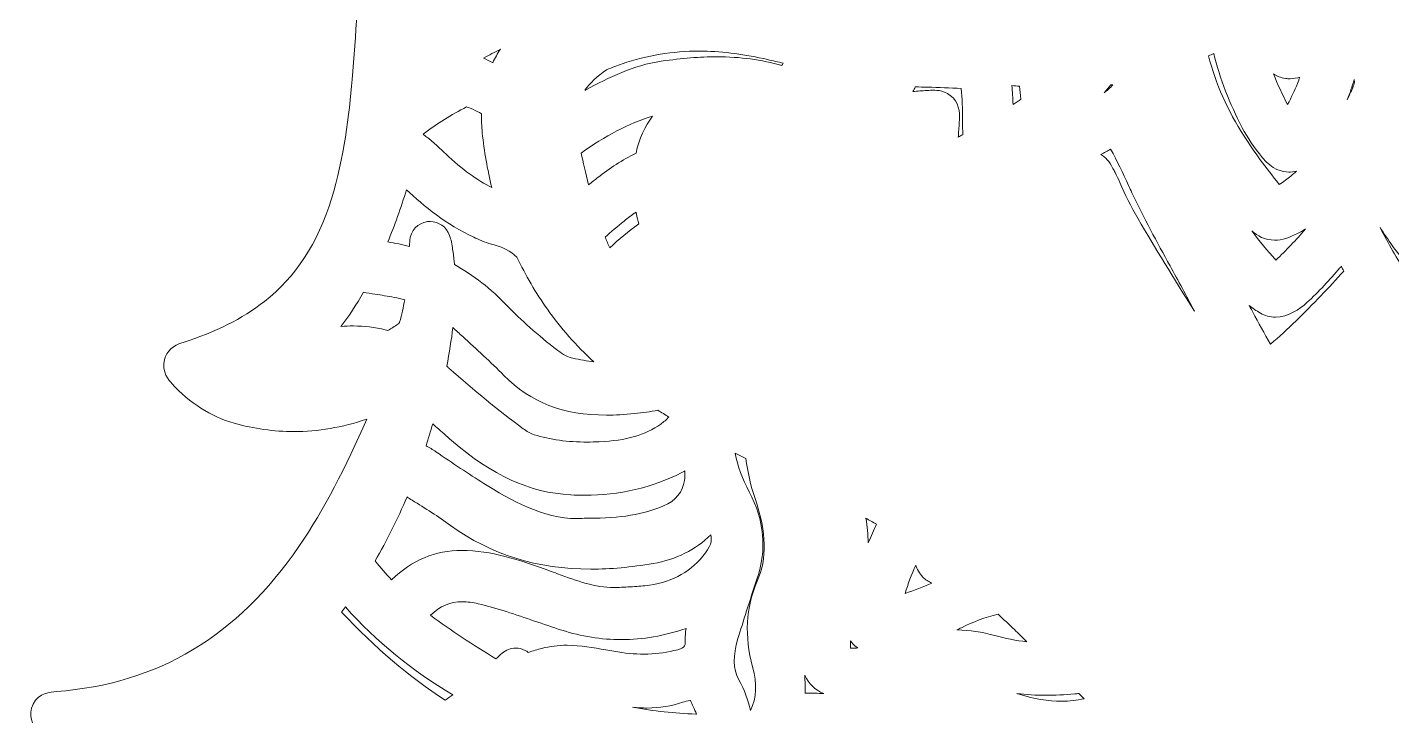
# Model space of a CAD drawing. Extents: x 180 to 9920, y -1894 to -106.
# Drawn here: x 4207 to 5012, y -1130 to -724 of the extents above; entities that cross this region are included whole.
import ezdxf

# ---------------------------------------------------------------- set-up
doc = ezdxf.new("R2010")
doc.units = 0
doc.header["$MEASUREMENT"] = 0
doc.layers.add('Layer 1', color=7, linetype='Continuous')

msp = doc.modelspace()

# ---------------------------------------------------------------- linework, layer by layer
at = {"layer": 'Layer 1', "lineweight": 0}
for points, knots in [([(5869.77, -1123.46), (5866.35, -1116.81), (5859.62, -1116.31), (5856, -1116.04), (5796.11, -1111.58), (5749.32, -1083.61), (5712.96, -1030.51), (5697.6, -1008.09), (5685.64, -984.07), (5672.91, -955.42), (5687.32, -960.33), (5701.74, -962.81), (5715.93, -962.81), (5727.66, -962.81), (5739.51, -961.13), (5751.17, -957.82), (5765.04, -953.87), (5777.39, -946.03), (5787.86, -934.53), (5789.43, -932.8), (5794.21, -927.55), (5792.22, -920.27), (5790.9, -915.4), (5787.21, -912), (5781.27, -910.16), (5762.14, -904.22), (5746.45, -896.33), (5733.3, -886.04), (5714.83, -871.57), (5701.91, -851.79), (5693.8, -825.58), (5686.26, -801.17), (5683.36, -776.25), (5681.53, -755.1), (5679.26, -728.91), (5677.95, -702.11), (5676.69, -676.14), (5675.82, -658.3), (5674.92, -639.85), (5673.71, -621.67), (5668.73, -546.72), (5660.05, -484.73), (5646.4, -426.56), (5630.66, -359.51), (5594.55, -301.64), (5539.05, -254.56), (5497.68, -219.46), (5447.69, -191.33), (5386.23, -168.56), (5327.74, -146.9), (5263.94, -131.71), (5191.18, -122.12), (5139.98, -115.37), (5089.16, -111.94), (5040.09, -111.94), (5040.09, -111.94), (5039.85, -111.94), (5039.85, -111.94), (4990.83, -111.94), (4940.02, -115.37), (4888.82, -122.12), (4816.06, -131.71), (4752.26, -146.9), (4693.77, -168.56), (4632.31, -191.33), (4582.32, -219.46), (4540.95, -254.56), (4485.45, -301.64), (4449.34, -359.51), (4433.6, -426.56), (4419.95, -484.73), (4411.27, -546.72), (4406.29, -621.67), (4405.08, -639.85), (4404.18, -658.3), (4403.31, -676.2), (4402.05, -702.11), (4400.74, -728.91), (4398.47, -755.1), (4396.64, -776.25), (4393.74, -801.17), (4386.2, -825.58), (4378.09, -851.79), (4365.17, -871.57), (4346.7, -886.04), (4333.55, -896.33), (4317.86, -904.22), (4298.73, -910.16), (4292.79, -912), (4289.1, -915.4), (4287.78, -920.27), (4285.79, -927.56), (4290.57, -932.8), (4292.14, -934.53), (4302.61, -946.03), (4314.96, -953.87), (4328.83, -957.82), (4340.49, -961.13), (4352.34, -962.81), (4364.07, -962.81), (4378.26, -962.81), (4392.68, -960.33), (4407.09, -955.42), (4394.36, -984.07), (4382.4, -1008.09), (4367.04, -1030.51), (4330.68, -1083.61), (4283.89, -1111.58), (4224, -1116.04), (4220.38, -1116.31), (4213.65, -1116.81), (4210.23, -1123.46), (4206.81, -1130.13), (4210.36, -1135.93), (4212.26, -1139.05), (4240.78, -1185.76), (4284.88, -1209.45), (4343.35, -1209.45), (4343.35, -1209.45), (4344.11, -1209.45), (4344.11, -1209.45), (4369.67, -1209.36), (4394.18, -1203.81), (4418.5, -1192.55), (4417.61, -1194), (4416.71, -1195.44), (4415.82, -1196.87), (4400.92, -1220.64), (4382.43, -1248.12), (4358.32, -1271.67), (4332.26, -1297.13), (4304.68, -1313.18), (4274.01, -1320.74), (4270.68, -1321.57), (4267.29, -1322.26), (4263.37, -1323.07), (4261.39, -1323.47), (4259.33, -1323.89), (4257.13, -1324.36), (4252.05, -1325.44), (4248.26, -1329.65), (4247.7, -1334.82), (4247.15, -1339.99), (4249.96, -1344.9), (4254.7, -1347.04), (4283.77, -1360.14), (4313.38, -1367.75), (4345.24, -1370.3), (4355.33, -1371.11), (4365.39, -1371.52), (4375.13, -1371.52), (4422.27, -1371.52), (4464.63, -1362.41), (4504.08, -1343.73), (4493.12, -1366.87), (4478.27, -1389.12), (4458.98, -1411.39), (4433.15, -1441.2), (4405.72, -1462.4), (4375.13, -1476.18), (4366.24, -1480.18), (4356.55, -1483.49), (4344.63, -1486.59), (4339.67, -1487.87), (4336.08, -1492.17), (4335.68, -1497.27), (4335.28, -1502.38), (4338.18, -1507.18), (4342.87, -1509.21), (4370.13, -1521.02), (4398.32, -1527.54), (4429.05, -1529.12), (4435.78, -1529.47), (4442.53, -1529.64), (4449.11, -1529.64), (4492.42, -1529.64), (4533.5, -1521.97), (4571.51, -1506.82), (4565.87, -1516.83), (4561.06, -1527.13), (4556.31, -1537.61), (4544.63, -1563.31), (4528.16, -1580.8), (4505.94, -1591.07), (4494.05, -1596.57), (4481.62, -1601.01), (4467.96, -1604.64), (4465.49, -1605.29), (4463.01, -1605.94), (4460.26, -1606.66), (4460.26, -1606.66), (4455.91, -1607.81), (4455.91, -1607.81), (4451.07, -1609.08), (4447.5, -1613.28), (4447.02, -1618.26), (4446.54, -1623.24), (4449.24, -1628.05), (4453.75, -1630.22), (4454.33, -1630.5), (4454.79, -1630.73), (4455.19, -1630.93), (4456.03, -1631.35), (4456.82, -1631.74), (4457.77, -1632.12), (4470.83, -1637.31), (4482.8, -1641.37), (4494.35, -1644.54), (4524.5, -1652.81), (4554.17, -1657), (4582.56, -1657), (4621.57, -1657), (4659.57, -1649.09), (4695.5, -1633.49), (4737.04, -1615.46), (4770.14, -1589.37), (4794.13, -1555.81), (4793.48, -1570.17), (4789.6, -1585.05), (4782.09, -1602.13), (4762.39, -1646.97), (4730.77, -1685.73), (4688.15, -1717.29), (4688.15, -1717.29), (4687.91, -1717.45), (4687.91, -1717.45), (4686.41, -1718.43), (4682.89, -1720.73), (4680.69, -1725.59), (4678.99, -1729.33), (4679.3, -1733.62), (4681.53, -1737.07), (4683.75, -1740.5), (4687.52, -1742.55), (4691.65, -1742.55), (4746.38, -1742.4), (4794.12, -1735.03), (4837.6, -1720.04), (4876.72, -1706.55), (4911.23, -1687.39), (4942.7, -1661.65), (4942.15, -1687.88), (4944.63, -1714.05), (4950.11, -1739.67), (4961.55, -1793.18), (4985.49, -1838.64), (5021.28, -1874.79), (5023.92, -1877.46), (5026.57, -1879.89), (5029.38, -1882.47), (5029.38, -1882.47), (5030.46, -1883.46), (5030.46, -1883.46), (5031.68, -1885), (5033.26, -1886.22), (5035.07, -1887.02), (5036.18, -1887.51), (5037.36, -1887.82), (5038.57, -1887.96), (5039.09, -1888.02), (5039.61, -1888.06), (5040.13, -1888.06), (5041.79, -1888.06), (5043.41, -1887.72), (5044.94, -1887.05), (5046.8, -1886.24), (5048.41, -1884.98), (5049.64, -1883.38), (5049.64, -1883.38), (5050.62, -1882.47), (5050.62, -1882.47), (5053.43, -1879.89), (5056.08, -1877.46), (5058.72, -1874.79), (5094.51, -1838.65), (5118.45, -1793.18), (5129.89, -1739.67), (5135.37, -1714.05), (5137.85, -1687.87), (5137.3, -1661.65), (5168.77, -1687.39), (5203.28, -1706.55), (5242.4, -1720.04), (5285.88, -1735.03), (5333.62, -1742.4), (5388.39, -1742.55), (5392.48, -1742.55), (5396.25, -1740.5), (5398.47, -1737.07), (5400.7, -1733.62), (5401.01, -1729.33), (5399.32, -1725.6), (5397.11, -1720.73), (5393.59, -1718.43), (5392.09, -1717.45), (5392.09, -1717.45), (5391.9, -1717.33), (5391.9, -1717.33), (5349.23, -1685.72), (5317.61, -1646.97), (5297.91, -1602.13), (5290.4, -1585.05), (5286.52, -1570.17), (5285.87, -1555.81), (5309.86, -1589.37), (5342.96, -1615.46), (5384.5, -1633.49), (5420.43, -1649.09), (5458.43, -1657), (5497.44, -1657), (5525.83, -1657), (5555.5, -1652.81), (5585.65, -1644.54), (5597.2, -1641.37), (5609.17, -1637.31), (5622.22, -1632.12), (5623.18, -1631.74), (5623.97, -1631.35), (5624.82, -1630.92), (5625.21, -1630.73), (5625.67, -1630.5), (5626.26, -1630.22), (5630.76, -1628.05), (5633.46, -1623.24), (5632.98, -1618.26), (5632.5, -1613.28), (5628.93, -1609.08), (5624.09, -1607.81), (5624.09, -1607.81), (5619.73, -1606.66), (5619.73, -1606.66), (5616.99, -1605.94), (5614.51, -1605.29), (5612.04, -1604.64), (5598.38, -1601.01), (5585.95, -1596.57), (5574.06, -1591.07), (5551.84, -1580.8), (5535.37, -1563.32), (5523.69, -1537.61), (5518.94, -1527.13), (5514.13, -1516.83), (5508.49, -1506.82), (5546.5, -1521.97), (5587.58, -1529.64), (5630.89, -1529.64), (5637.47, -1529.64), (5644.22, -1529.47), (5650.95, -1529.12), (5681.68, -1527.54), (5709.87, -1521.02), (5737.13, -1509.21), (5741.82, -1507.18), (5744.72, -1502.38), (5744.32, -1497.27), (5743.92, -1492.17), (5740.33, -1487.87), (5735.37, -1486.59), (5723.45, -1483.49), (5713.76, -1480.18), (5704.87, -1476.18), (5674.28, -1462.4), (5646.85, -1441.2), (5621.02, -1411.39), (5601.73, -1389.12), (5586.88, -1366.87), (5575.92, -1343.74), (5615.37, -1362.41), (5657.73, -1371.52), (5704.87, -1371.52), (5714.61, -1371.52), (5724.67, -1371.11), (5734.76, -1370.3), (5766.62, -1367.75), (5796.23, -1360.14), (5825.3, -1347.04), (5830.04, -1344.9), (5832.85, -1339.99), (5832.3, -1334.82), (5831.74, -1329.65), (5827.95, -1325.44), (5822.87, -1324.36), (5820.67, -1323.89), (5818.61, -1323.47), (5816.63, -1323.06), (5812.71, -1322.26), (5809.32, -1321.57), (5805.99, -1320.74), (5775.32, -1313.18), (5747.74, -1297.13), (5721.68, -1271.67), (5697.57, -1248.12), (5679.08, -1220.64), (5664.18, -1196.87), (5663.29, -1195.44), (5662.39, -1194), (5661.5, -1192.55), (5685.82, -1203.81), (5710.33, -1209.36), (5735.9, -1209.45), (5735.9, -1209.45), (5736.67, -1209.45), (5736.67, -1209.45), (5795.12, -1209.45), (5839.22, -1185.76), (5867.74, -1139.05), (5869.64, -1135.93), (5873.19, -1130.13), (5869.77, -1123.46)], [0, 0, 0, 0, 1, 1, 1, 2, 2, 2, 3, 3, 3, 4, 4, 4, 5, 5, 5, 6, 6, 6, 7, 7, 7, 8, 8, 8, 9, 9, 9, 10, 10, 10, 11, 11, 11, 12, 12, 12, 13, 13, 13, 14, 14, 14, 15, 15, 15, 16, 16, 16, 17, 17, 17, 18, 18, 18, 19, 19, 19, 20, 20, 20, 21, 21, 21, 22, 22, 22, 23, 23, 23, 24, 24, 24, 25, 25, 25, 26, 26, 26, 27, 27, 27, 28, 28, 28, 29, 29, 29, 30, 30, 30, 31, 31, 31, 32, 32, 32, 33, 33, 33, 34, 34, 34, 35, 35, 35, 36, 36, 36, 37, 37, 37, 38, 38, 38, 39, 39, 39, 40, 40, 40, 41, 41, 41, 42, 42, 42, 43, 43, 43, 44, 44, 44, 45, 45, 45, 46, 46, 46, 47, 47, 47, 48, 48, 48, 49, 49, 49, 50, 50, 50, 51, 51, 51, 52, 52, 52, 53, 53, 53, 54, 54, 54, 55, 55, 55, 56, 56, 56, 57, 57, 57, 58, 58, 58, 59, 59, 59, 60, 60, 60, 61, 61, 61, 62, 62, 62, 63, 63, 63, 64, 64, 64, 65, 65, 65, 66, 66, 66, 67, 67, 67, 68, 68, 68, 69, 69, 69, 70, 70, 70, 71, 71, 71, 72, 72, 72, 73, 73, 73, 74, 74, 74, 75, 75, 75, 76, 76, 76, 77, 77, 77, 78, 78, 78, 79, 79, 79, 80, 80, 80, 81, 81, 81, 82, 82, 82, 83, 83, 83, 84, 84, 84, 85, 85, 85, 86, 86, 86, 87, 87, 87, 88, 88, 88, 89, 89, 89, 90, 90, 90, 91, 91, 91, 92, 92, 92, 93, 93, 93, 94, 94, 94, 95, 95, 95, 96, 96, 96, 97, 97, 97, 98, 98, 98, 99, 99, 99, 100, 100, 100, 101, 101, 101, 102, 102, 102, 103, 103, 103, 104, 104, 104, 105, 105, 105, 106, 106, 106, 107, 107, 107, 108, 108, 108, 109, 109, 109, 110, 110, 110, 111, 111, 111, 112, 112, 112, 113, 113, 113, 114, 114, 114, 115, 115, 115, 116, 116, 116, 117, 117, 117, 118, 118, 118, 119, 119, 119, 120, 120, 120, 121, 121, 121, 122, 122, 122, 123, 123, 123, 124, 124, 124, 125, 125, 125, 126, 126, 126, 127, 127, 127, 128, 128, 128, 129, 129, 129, 130, 130, 130, 131, 131, 131, 132, 132, 132, 133, 133, 133, 134, 134, 134, 135, 135, 135, 136, 136, 136, 136]), ([(4485.88, -737.38), (4484.21, -739.9), (4482.72, -742.53), (4481.42, -745.27), (4479.63, -744.4), (4477.82, -743.49), (4476.02, -742.56), (4479.29, -740.79), (4482.59, -739.05), (4485.88, -737.38)], [0, 0, 0, 0, 1, 1, 1, 2, 2, 2, 3, 3, 3, 3]), ([(4580.8, -744.4), (4564.14, -746.77), (4550.02, -754.13), (4536.36, -761.24), (4536.14, -761.35), (4535.93, -761.46), (4535.72, -761.57), (4538.67, -757.29), (4542.88, -753.28), (4548.46, -749.42), (4551.87, -748.06), (4554.94, -746.92), (4557.82, -745.94), (4572.33, -740.98), (4587.62, -738.46), (4603.28, -738.46), (4615.34, -738.46), (4628.05, -739.95), (4641.06, -742.88), (4641.06, -742.88), (4643.54, -743.44), (4643.54, -743.44), (4646.71, -744.15), (4649.79, -744.84), (4652.8, -745.58), (4652.51, -746.04), (4652.22, -746.49), (4651.92, -746.94), (4640.04, -743.49), (4627.43, -741.8), (4613.51, -741.8), (4603.6, -741.8), (4593.21, -742.62), (4580.8, -744.4)], [0, 0, 0, 0, 1, 1, 1, 2, 2, 2, 3, 3, 3, 4, 4, 4, 5, 5, 5, 6, 6, 6, 7, 7, 7, 8, 8, 8, 9, 9, 9, 10, 10, 10, 11, 11, 11, 11]), ([(4906.7, -739.86), (4910.4, -754.73), (4916.05, -769.42), (4923.53, -783.6), (4926.62, -789.46), (4930.63, -795.42), (4935.45, -801.31), (4941.16, -808.3), (4947.07, -809.77), (4951.02, -809.77), (4952.36, -809.77), (4953.88, -809.61), (4955.5, -809.15), (4954.41, -810.2), (4953.31, -811.21), (4952.2, -812.17), (4950.28, -813.85), (4947.89, -815.42), (4945.35, -817.06), (4937.29, -806.99), (4930.51, -797.66), (4924.69, -788.67), (4914.88, -773.51), (4907.8, -757.57), (4903.6, -741.23), (4904.62, -740.78), (4905.66, -740.32), (4906.7, -739.86)], [0, 0, 0, 0, 1, 1, 1, 2, 2, 2, 3, 3, 3, 4, 4, 4, 5, 5, 5, 6, 6, 6, 7, 7, 7, 8, 8, 8, 9, 9, 9, 9]), ([(4956.08, -757.52), (4954.43, -761.63), (4952.51, -765.73), (4950.3, -769.91), (4947.12, -764.01), (4944.33, -758), (4941.92, -751.89), (4943.87, -753.18), (4946.26, -754.14), (4949.19, -754.57), (4950.04, -754.69), (4950.89, -754.76), (4951.72, -754.76), (4953.9, -754.76), (4955.84, -754.37), (4957.54, -753.73), (4957.07, -755), (4956.59, -756.27), (4956.08, -757.52)], [0, 0, 0, 0, 1, 1, 1, 2, 2, 2, 3, 3, 3, 4, 4, 4, 5, 5, 5, 6, 6, 6, 6]), ([(4985.39, -767.13), (4986.97, -763.29), (4988.35, -759.32), (4989.49, -755.19), (4989.58, -755.55), (4989.66, -755.91), (4989.74, -756.27), (4989.97, -757.32), (4988.37, -760.84), (4987.61, -762.53), (4986.91, -764.08), (4986.17, -765.61), (4985.39, -767.13)], [0, 0, 0, 0, 1, 1, 1, 2, 2, 2, 3, 3, 3, 4, 4, 4, 4]), ([(4752.89, -766.01), (4748.68, -761.52), (4743.19, -761.52), (4741.38, -761.52), (4740.2, -761.52), (4738.98, -761.59), (4737.62, -761.68), (4734.81, -761.85), (4731.99, -762.05), (4729.18, -762.27), (4729.68, -761.37), (4730.17, -760.46), (4730.66, -759.55), (4733.07, -759.62), (4735.47, -759.68), (4737.83, -759.74), (4744.41, -759.91), (4751.18, -760.08), (4757.77, -760.52), (4758.38, -766.41), (4758.44, -772.47), (4758.51, -778.84), (4758.54, -781.74), (4758.57, -784.72), (4758.66, -787.74), (4757.78, -788.22), (4756.89, -788.71), (4756, -789.2), (4756.2, -786.33), (4756.39, -783.48), (4756.58, -780.63), (4756.86, -776.18), (4757.22, -770.63), (4752.89, -766.01)], [0, 0, 0, 0, 1, 1, 1, 2, 2, 2, 3, 3, 3, 4, 4, 4, 5, 5, 5, 6, 6, 6, 7, 7, 7, 8, 8, 8, 9, 9, 9, 10, 10, 10, 11, 11, 11, 11]), ([(4787.66, -758.72), (4789.19, -758.86), (4790.65, -759), (4792.05, -759.12), (4792.35, -761.65), (4792.64, -764.19), (4792.94, -766.75), (4791.5, -767.8), (4789.98, -768.87), (4788.37, -769.97), (4788.14, -766.16), (4787.9, -762.4), (4787.66, -758.72)], [0, 0, 0, 0, 1, 1, 1, 2, 2, 2, 3, 3, 3, 4, 4, 4, 4]), ([(4847.21, -758.24), (4845.47, -760.23), (4843.76, -761.78), (4842, -762.98), (4843.38, -761.47), (4844.75, -759.95), (4846.09, -758.4), (4846.46, -758.35), (4846.83, -758.29), (4847.21, -758.24)], [0, 0, 0, 0, 1, 1, 1, 2, 2, 2, 3, 3, 3, 3]), ([(4465.93, -771.4), (4466.25, -771.42), (4467.29, -771.58), (4469.72, -772.75), (4471.41, -773.57), (4473.08, -774.47), (4474.73, -775.46), (4474.67, -779.09), (4474.83, -782.81), (4475.21, -786.56), (4476.33, -797.53), (4478.21, -808.35), (4480.82, -818.86), (4472.18, -814.6), (4463.46, -808.22), (4453.65, -799.09), (4453.65, -799.09), (4452.82, -798.31), (4452.82, -798.31), (4448.89, -794.65), (4444.87, -790.9), (4440.27, -787.4), (4448.6, -781.11), (4457.03, -775.85), (4465.93, -771.4)], [0, 0, 0, 0, 1, 1, 1, 2, 2, 2, 3, 3, 3, 4, 4, 4, 5, 5, 5, 6, 6, 6, 7, 7, 7, 8, 8, 8, 8]), ([(4565.91, -798.65), (4557.89, -802.68), (4550.33, -807.48), (4543.37, -812.94), (4541.75, -814.21), (4539.88, -815.69), (4537.87, -817.29), (4536.11, -810.37), (4534.66, -803.84), (4533.54, -798.53), (4547.61, -788.44), (4561.47, -781.26), (4575.64, -776.73), (4571.07, -782.85), (4567.77, -790.22), (4565.91, -798.65)], [0, 0, 0, 0, 1, 1, 1, 2, 2, 2, 3, 3, 3, 4, 4, 4, 5, 5, 5, 5]), ([(4845.89, -796.36), (4849.71, -803.11), (4853.03, -810.26), (4856.5, -817.76), (4857.14, -819.16), (4857.79, -820.57), (4858.45, -821.97), (4865.36, -836.79), (4873.27, -851.16), (4880.92, -865.06), (4885.73, -873.8), (4890.69, -882.8), (4895.32, -891.79), (4883.01, -872.17), (4872.21, -854.45), (4862.08, -837.29), (4857.75, -829.95), (4854.24, -822.98), (4851.36, -815.99), (4850.47, -813.83), (4849.45, -811.89), (4848.53, -810.11), (4848.09, -809.28), (4847.65, -808.45), (4847.24, -807.6), (4845.25, -803.45), (4842.69, -800.94), (4840.13, -799.44), (4842.06, -798.39), (4843.98, -797.37), (4845.89, -796.36)], [0, 0, 0, 0, 1, 1, 1, 2, 2, 2, 3, 3, 3, 4, 4, 4, 5, 5, 5, 6, 6, 6, 7, 7, 7, 8, 8, 8, 9, 9, 9, 10, 10, 10, 10]), ([(4430.5, -820.15), (4440.75, -829.81), (4454.04, -840.83), (4470.28, -848.23), (4470.28, -848.23), (4471.19, -848.65), (4471.19, -848.65), (4474.23, -850.04), (4478, -851.77), (4482.2, -852.72), (4487.3, -853.88), (4491.69, -856.25), (4495.6, -859.95), (4500.74, -870.65), (4506.81, -880.97), (4513.64, -890.65), (4521.47, -901.74), (4530.52, -911.98), (4541.05, -921.66), (4536.99, -921.17), (4532.85, -920.45), (4528.66, -919.53), (4525.81, -918.9), (4522.88, -917.4), (4519.69, -914.94), (4507.73, -905.68), (4497.95, -897.01), (4489.78, -888.46), (4480.37, -878.6), (4469.95, -870.49), (4458.79, -864.34), (4458.71, -863.28), (4458.62, -862.25), (4458.52, -861.24), (4458.25, -858.47), (4457.84, -855.82), (4457.44, -853.22), (4457.44, -853.22), (4457.27, -852.11), (4457.27, -852.11), (4457.03, -850.51), (4456.59, -849.29), (4456.21, -848.26), (4456.1, -847.95), (4455.96, -847.58), (4455.8, -847.1), (4454.17, -842.19), (4449.6, -838.89), (4444.42, -838.89), (4443.9, -838.89), (4443.38, -838.92), (4442.86, -838.99), (4437.17, -839.73), (4432.79, -844.43), (4432.44, -850.16), (4432.37, -851.36), (4432.3, -852.53), (4432.23, -853.68), (4428.07, -852.57), (4423.81, -851.67), (4419.46, -850.98), (4423.51, -841.24), (4427.16, -831.04), (4430.5, -820.15)], [0, 0, 0, 0, 1, 1, 1, 2, 2, 2, 3, 3, 3, 4, 4, 4, 5, 5, 5, 6, 6, 6, 7, 7, 7, 8, 8, 8, 9, 9, 9, 10, 10, 10, 11, 11, 11, 12, 12, 12, 13, 13, 13, 14, 14, 14, 15, 15, 15, 16, 16, 16, 17, 17, 17, 18, 18, 18, 19, 19, 19, 20, 20, 20, 21, 21, 21, 21]), ([(4547.68, -848.15), (4551.18, -844.99), (4554.87, -841.86), (4558.85, -838.63), (4561.12, -836.79), (4563.48, -835.04), (4565.91, -833.38), (4565.99, -833.76), (4566.07, -834.14), (4566.14, -834.52), (4566.55, -836.45), (4567, -838.4), (4567.5, -840.37), (4561.46, -844.7), (4555.74, -849.42), (4550.4, -854.47), (4549.45, -852.39), (4548.54, -850.28), (4547.68, -848.15)], [0, 0, 0, 0, 1, 1, 1, 2, 2, 2, 3, 3, 3, 4, 4, 4, 5, 5, 5, 6, 6, 6, 6]), ([(4943.32, -861.67), (4938.37, -856.13), (4933.66, -850.4), (4929.22, -844.48), (4932.42, -847.32), (4936.82, -849.91), (4942.59, -849.91), (4947.2, -849.91), (4951.3, -848.36), (4956.04, -846.02), (4957.72, -845.19), (4959.32, -844.28), (4960.85, -843.32), (4955.24, -849.68), (4949.46, -855.97), (4943.32, -861.67)], [0, 0, 0, 0, 1, 1, 1, 2, 2, 2, 3, 3, 3, 4, 4, 4, 5, 5, 5, 5]), ([(5040.02, -896.65), (5033.24, -888.28), (5026.05, -878.94), (5020.01, -869.1), (5015.09, -861.09), (5009.71, -852.03), (5004.82, -842.38), (5007.23, -846.13), (5009.64, -849.7), (5011.96, -853.09), (5013.96, -856.01), (5016.08, -858.57), (5018.15, -861.06), (5020.56, -863.98), (5022.84, -866.73), (5024.42, -869.51), (5027.32, -874.64), (5032.81, -877.59), (5039.47, -877.59), (5041.85, -877.59), (5050.02, -877.07), (5055.03, -870.49), (5062.78, -860.29), (5069.29, -851.12), (5075.03, -842.28), (5071.81, -848.84), (5068.23, -855.46), (5064.29, -862.2), (5057.03, -874.59), (5048.24, -886.34), (5040.02, -896.65)], [0, 0, 0, 0, 1, 1, 1, 2, 2, 2, 3, 3, 3, 4, 4, 4, 5, 5, 5, 6, 6, 6, 7, 7, 7, 8, 8, 8, 9, 9, 9, 10, 10, 10, 10]), ([(4961.68, -886.73), (4968.83, -880.25), (4975.06, -873.18), (4981.14, -866.27), (4981.43, -865.94), (4981.72, -865.61), (4982.01, -865.28), (4982.46, -866.25), (4982.92, -867.22), (4983.38, -868.21), (4979.12, -872.96), (4974.6, -877.81), (4969.92, -882.65), (4960.14, -892.77), (4950.5, -902.58), (4940.23, -911.2), (4936.52, -905.11), (4933.09, -898.65), (4929.75, -892.36), (4929.75, -892.36), (4928.32, -889.67), (4927.68, -888.47), (4929.63, -890.05), (4931.8, -891.52), (4934.22, -892.91), (4936.92, -894.47), (4939.91, -895.26), (4943.1, -895.26), (4950.69, -895.26), (4957.4, -890.62), (4961.68, -886.73)], [0, 0, 0, 0, 1, 1, 1, 2, 2, 2, 3, 3, 3, 4, 4, 4, 5, 5, 5, 6, 6, 6, 7, 7, 7, 8, 8, 8, 9, 9, 9, 10, 10, 10, 10]), ([(4399.16, -900.51), (4396.72, -900.51), (4394.29, -900.61), (4391.86, -900.83), (4396.52, -894.68), (4400.91, -887.98), (4405.08, -880.63), (4407.39, -881.02), (4409.67, -881.38), (4411.89, -881.74), (4415.64, -882.34), (4419.52, -882.96), (4423.3, -883.64), (4425.37, -884.01), (4427.43, -884.48), (4429.45, -885.03), (4428.68, -889.59), (4427.69, -893.93), (4426.47, -898.21), (4426.35, -898.62), (4426.29, -898.83), (4425.44, -899.42), (4423.53, -900.77), (4421.57, -902.02), (4419.52, -903.19), (4419.01, -903.05), (4418.5, -902.92), (4418, -902.79), (4411.8, -901.27), (4405.46, -900.51), (4399.16, -900.51)], [0, 0, 0, 0, 1, 1, 1, 2, 2, 2, 3, 3, 3, 4, 4, 4, 5, 5, 5, 6, 6, 6, 7, 7, 7, 8, 8, 8, 9, 9, 9, 10, 10, 10, 10]), ([(4580.46, -958.35), (4571.38, -964.86), (4560.2, -968.08), (4544.21, -968.8), (4541.81, -968.9), (4539.45, -968.96), (4537.19, -968.96), (4525.56, -968.96), (4515.29, -967.55), (4505.79, -964.66), (4503.46, -963.95), (4501.25, -962.46), (4499.39, -961.1), (4484.85, -950.43), (4470.5, -938.72), (4455.51, -925.31), (4455.08, -924.92), (4454.66, -924.55), (4454.24, -924.18), (4455.82, -916.16), (4457.02, -908.64), (4457.85, -901.47), (4459.78, -903.24), (4461.72, -905), (4463.67, -906.78), (4471.79, -914.19), (4480.19, -921.84), (4487.93, -929.67), (4503.73, -945.64), (4522.97, -953.08), (4548.47, -953.08), (4553.63, -953.08), (4559.05, -952.78), (4565.05, -952.16), (4569.91, -951.66), (4574.44, -951.02), (4578.81, -950.2), (4580.94, -951.54), (4583.11, -952.88), (4585.33, -954.21), (4583.84, -955.71), (4582.23, -957.08), (4580.46, -958.35)], [0, 0, 0, 0, 1, 1, 1, 2, 2, 2, 3, 3, 3, 4, 4, 4, 5, 5, 5, 6, 6, 6, 7, 7, 7, 8, 8, 8, 9, 9, 9, 10, 10, 10, 11, 11, 11, 12, 12, 12, 13, 13, 13, 14, 14, 14, 14]), ([(4592.85, -987), (4593.48, -986.67), (4594.09, -986.34), (4594.68, -986), (4594.79, -987.96), (4594.74, -989.8), (4594.5, -991.55), (4593.56, -998.35), (4589.31, -1003.55), (4582.21, -1006.59), (4570.26, -1011.71), (4556.96, -1013.89), (4537.77, -1013.89), (4537.77, -1013.89), (4536.24, -1013.89), (4536.24, -1013.89), (4535.92, -1013.89), (4535.59, -1013.9), (4535.25, -1013.93), (4533.86, -1014.04), (4532.44, -1014.1), (4531.02, -1014.1), (4511.38, -1014.1), (4491.37, -1003.02), (4476.13, -993.37), (4467.12, -987.66), (4457.87, -981.54), (4447.86, -974.67), (4445.97, -973.37), (4444.03, -972.18), (4442.06, -971.11), (4443.43, -966.88), (4444.74, -962.58), (4445.99, -958.24), (4446.82, -958.98), (4447.66, -959.71), (4448.48, -960.44), (4451.13, -962.78), (4454.13, -965.43), (4457.06, -967.96), (4481.29, -988.85), (4502.99, -998.76), (4527.43, -1000.09), (4530.15, -1000.24), (4532.87, -1000.31), (4535.52, -1000.31), (4556.14, -1000.31), (4575.42, -995.83), (4592.85, -987)], [0, 0, 0, 0, 1, 1, 1, 2, 2, 2, 3, 3, 3, 4, 4, 4, 5, 5, 5, 6, 6, 6, 7, 7, 7, 8, 8, 8, 9, 9, 9, 10, 10, 10, 11, 11, 11, 12, 12, 12, 13, 13, 13, 14, 14, 14, 15, 15, 15, 16, 16, 16, 16]), ([(4634.7, -1101.59), (4637.38, -1111.44), (4636.97, -1119.82), (4633.46, -1127.18), (4632.12, -1121.15), (4629.82, -1115.11), (4626.58, -1109.07), (4623.1, -1102.61), (4622.92, -1094.92), (4626.02, -1084.87), (4629.01, -1075.18), (4632.98, -1062.44), (4637.26, -1049.76), (4643.19, -1032.23), (4641.63, -1014.9), (4632.65, -998.24), (4628.63, -990.8), (4625.9, -983.21), (4624.47, -975.56), (4626.51, -976.6), (4628.59, -977.64), (4630.72, -978.7), (4631.69, -986.45), (4633.5, -994.35), (4636.13, -1002.23), (4642.95, -1022.72), (4643.31, -1037.32), (4637.36, -1051.04), (4630.66, -1066.47), (4629.76, -1083.48), (4634.7, -1101.59)], [0, 0, 0, 0, 1, 1, 1, 2, 2, 2, 3, 3, 3, 4, 4, 4, 5, 5, 5, 6, 6, 6, 7, 7, 7, 8, 8, 8, 9, 9, 9, 10, 10, 10, 10]), ([(4605.36, -1036.28), (4596.85, -1046.44), (4585.66, -1052.12), (4571.17, -1053.67), (4567.98, -1054.01), (4564.71, -1054.18), (4561.25, -1054.37), (4561.25, -1054.37), (4561.14, -1054.37), (4561.14, -1054.37), (4559.51, -1054.46), (4557.88, -1054.54), (4556.14, -1054.65), (4555.07, -1054.73), (4553.96, -1054.77), (4552.86, -1054.77), (4541.87, -1054.77), (4531.09, -1050.82), (4519.67, -1046.63), (4517.96, -1046), (4516.25, -1045.37), (4514.53, -1044.75), (4499.53, -1039.36), (4484.02, -1033.78), (4466.29, -1032.92), (4465.23, -1032.87), (4464.17, -1032.84), (4463.12, -1032.84), (4447.49, -1032.84), (4433.88, -1038.51), (4421.66, -1050.15), (4418.34, -1046.56), (4415.11, -1042.85), (4411.99, -1039.05), (4418.95, -1027.03), (4425.26, -1014.38), (4430.81, -1001.32), (4431.82, -1001.96), (4432.84, -1002.59), (4433.86, -1003.23), (4441.44, -1007.97), (4449.29, -1012.88), (4456.48, -1018.08), (4480.45, -1035.44), (4507.56, -1043.88), (4539.34, -1043.88), (4550.86, -1043.88), (4562.86, -1042.79), (4576.02, -1040.55), (4589.65, -1038.23), (4601.05, -1032.54), (4610.04, -1023.6), (4610.94, -1027.17), (4609.91, -1030.85), (4605.36, -1036.28)], [0, 0, 0, 0, 1, 1, 1, 2, 2, 2, 3, 3, 3, 4, 4, 4, 5, 5, 5, 6, 6, 6, 7, 7, 7, 8, 8, 8, 9, 9, 9, 10, 10, 10, 11, 11, 11, 12, 12, 12, 13, 13, 13, 14, 14, 14, 15, 15, 15, 16, 16, 16, 17, 17, 17, 18, 18, 18, 18]), ([(4707.7, -1017.42), (4706.36, -1020.77), (4704.76, -1024.35), (4702.83, -1028.36), (4702.81, -1023.54), (4702.39, -1018.72), (4701.56, -1013.88), (4703.62, -1015.04), (4705.67, -1016.23), (4707.7, -1017.42)], [0, 0, 0, 0, 1, 1, 1, 2, 2, 2, 3, 3, 3, 3]), ([(4730.94, -1041.48), (4731.68, -1043.85), (4732.95, -1046.37), (4735.12, -1048.56), (4736.64, -1050.09), (4738.43, -1051.29), (4740.45, -1052.14), (4735.33, -1054.34), (4730.02, -1056.46), (4724.62, -1058.18), (4726.31, -1052.66), (4728.47, -1047.16), (4730.94, -1041.48)], [0, 0, 0, 0, 1, 1, 1, 2, 2, 2, 3, 3, 3, 4, 4, 4, 4]), ([(4453.35, -1121.18), (4432.23, -1107.5), (4411.7, -1090.04), (4392.25, -1069.22), (4392.98, -1068.22), (4393.71, -1067.22), (4394.44, -1066.21), (4412.62, -1086.5), (4433.87, -1103.85), (4457.78, -1117.95), (4456.3, -1119.05), (4454.82, -1120.13), (4453.35, -1121.18)], [0, 0, 0, 0, 1, 1, 1, 2, 2, 2, 3, 3, 3, 4, 4, 4, 4]), ([(4588.29, -1091.96), (4582.56, -1093.32), (4576.76, -1093.99), (4570.57, -1093.99), (4565.02, -1093.99), (4559.22, -1093.45), (4552.84, -1092.35), (4551.27, -1092.08), (4549.71, -1091.79), (4548.14, -1091.5), (4540.85, -1090.16), (4533.31, -1088.78), (4525.27, -1088.78), (4519.97, -1088.78), (4515.1, -1089.38), (4510.38, -1090.61), (4507.78, -1091.28), (4505.07, -1092.04), (4502.34, -1092.99), (4501.75, -1092.53), (4501.12, -1092.12), (4500.45, -1091.77), (4498.75, -1090.88), (4496.83, -1090.41), (4494.9, -1090.41), (4491.95, -1090.41), (4489.11, -1091.5), (4486.91, -1093.47), (4485.67, -1094.57), (4484.48, -1095.65), (4483.3, -1096.71), (4469.6, -1088.62), (4456.65, -1080.02), (4444.67, -1071.06), (4450.19, -1065.67), (4456.28, -1063.13), (4463.53, -1063.13), (4466.4, -1063.13), (4469.53, -1063.52), (4472.83, -1064.3), (4483.92, -1066.9), (4495.1, -1070.74), (4505.94, -1074.47), (4511.2, -1076.27), (4516.64, -1078.14), (4522.08, -1079.88), (4533.68, -1083.58), (4545.49, -1085.45), (4557.19, -1085.45), (4569.91, -1085.45), (4582.72, -1083.24), (4595.39, -1078.86), (4595.08, -1081.12), (4594.9, -1083.44), (4594.92, -1085.84), (4594.94, -1089.78), (4594.94, -1090.38), (4588.29, -1091.96)], [0, 0, 0, 0, 1, 1, 1, 2, 2, 2, 3, 3, 3, 4, 4, 4, 5, 5, 5, 6, 6, 6, 7, 7, 7, 8, 8, 8, 9, 9, 9, 10, 10, 10, 11, 11, 11, 12, 12, 12, 13, 13, 13, 14, 14, 14, 15, 15, 15, 16, 16, 16, 17, 17, 17, 18, 18, 18, 19, 19, 19, 19]), ([(4757.84, -1078.43), (4764.66, -1074.96), (4771.92, -1072.29), (4779.48, -1070.49), (4782.79, -1073.52), (4786.02, -1076.55), (4789.11, -1079.55), (4791.51, -1081.88), (4793.95, -1084.26), (4796.5, -1086.75), (4790.01, -1086.01), (4783.69, -1084.78), (4777.59, -1083.08), (4770.13, -1081), (4762.62, -1079.87), (4755.24, -1079.71), (4756.11, -1079.3), (4756.98, -1078.87), (4757.84, -1078.43)], [0, 0, 0, 0, 1, 1, 1, 2, 2, 2, 3, 3, 3, 4, 4, 4, 5, 5, 5, 6, 6, 6, 6]), ([(4696.73, -1090.37), (4695.62, -1090.4), (4694.5, -1090.42), (4693.36, -1090.42), (4693.06, -1090.42), (4692.77, -1090.42), (4692.47, -1090.42), (4692.44, -1088.94), (4692.43, -1087.5), (4692.46, -1086.09), (4692.85, -1086.7), (4693.26, -1087.24), (4693.67, -1087.7), (4694.43, -1088.59), (4695.43, -1089.53), (4696.73, -1090.37)], [0, 0, 0, 0, 1, 1, 1, 2, 2, 2, 3, 3, 3, 4, 4, 4, 5, 5, 5, 5]), ([(4665.47, -1106.47), (4667.77, -1111.52), (4671.43, -1115.01), (4676.68, -1117.23), (4673.22, -1117.1), (4669.59, -1117.03), (4665.75, -1117.02), (4665.71, -1113.54), (4665.61, -1110.02), (4665.47, -1106.47)], [0, 0, 0, 0, 1, 1, 1, 2, 2, 2, 3, 3, 3, 3]), ([(4807.65, -1118.28), (4813.02, -1118.28), (4818.59, -1118.01), (4824.67, -1117.45), (4825.47, -1117.37), (4826.28, -1117.28), (4827.08, -1117.16), (4827.08, -1117.16), (4830.24, -1120.32), (4830.24, -1120.32), (4825.96, -1121.27), (4821.57, -1121.74), (4817, -1121.74), (4809, -1121.74), (4800.57, -1120.33), (4791.21, -1117.44), (4791, -1117.38), (4790.79, -1117.31), (4790.58, -1117.25), (4796.04, -1117.94), (4801.7, -1118.28), (4807.65, -1118.28)], [0, 0, 0, 0, 1, 1, 1, 2, 2, 2, 3, 3, 3, 4, 4, 4, 5, 5, 5, 6, 6, 6, 7, 7, 7, 7]), ([(4601.09, -1129.32), (4588.67, -1128.97), (4576.32, -1127.64), (4563.92, -1125.31), (4566.8, -1125.62), (4569.59, -1125.78), (4572.36, -1125.78), (4579.84, -1125.78), (4586.78, -1124.66), (4593.58, -1122.37), (4594.73, -1121.98), (4596.24, -1121.67), (4597.85, -1121.34), (4597.89, -1121.33), (4597.93, -1121.32), (4597.97, -1121.32), (4598.52, -1122.54), (4599.08, -1123.76), (4599.63, -1124.98), (4600.3, -1126.45), (4600.96, -1127.9), (4601.6, -1129.32), (4601.43, -1129.32), (4601.26, -1129.32), (4601.09, -1129.32)], [0, 0, 0, 0, 1, 1, 1, 2, 2, 2, 3, 3, 3, 4, 4, 4, 5, 5, 5, 6, 6, 6, 7, 7, 7, 8, 8, 8, 8])]:
    msp.add_open_spline(points, degree=3, knots=knots, dxfattribs=at)

doc.saveas('drawing.dxf')
